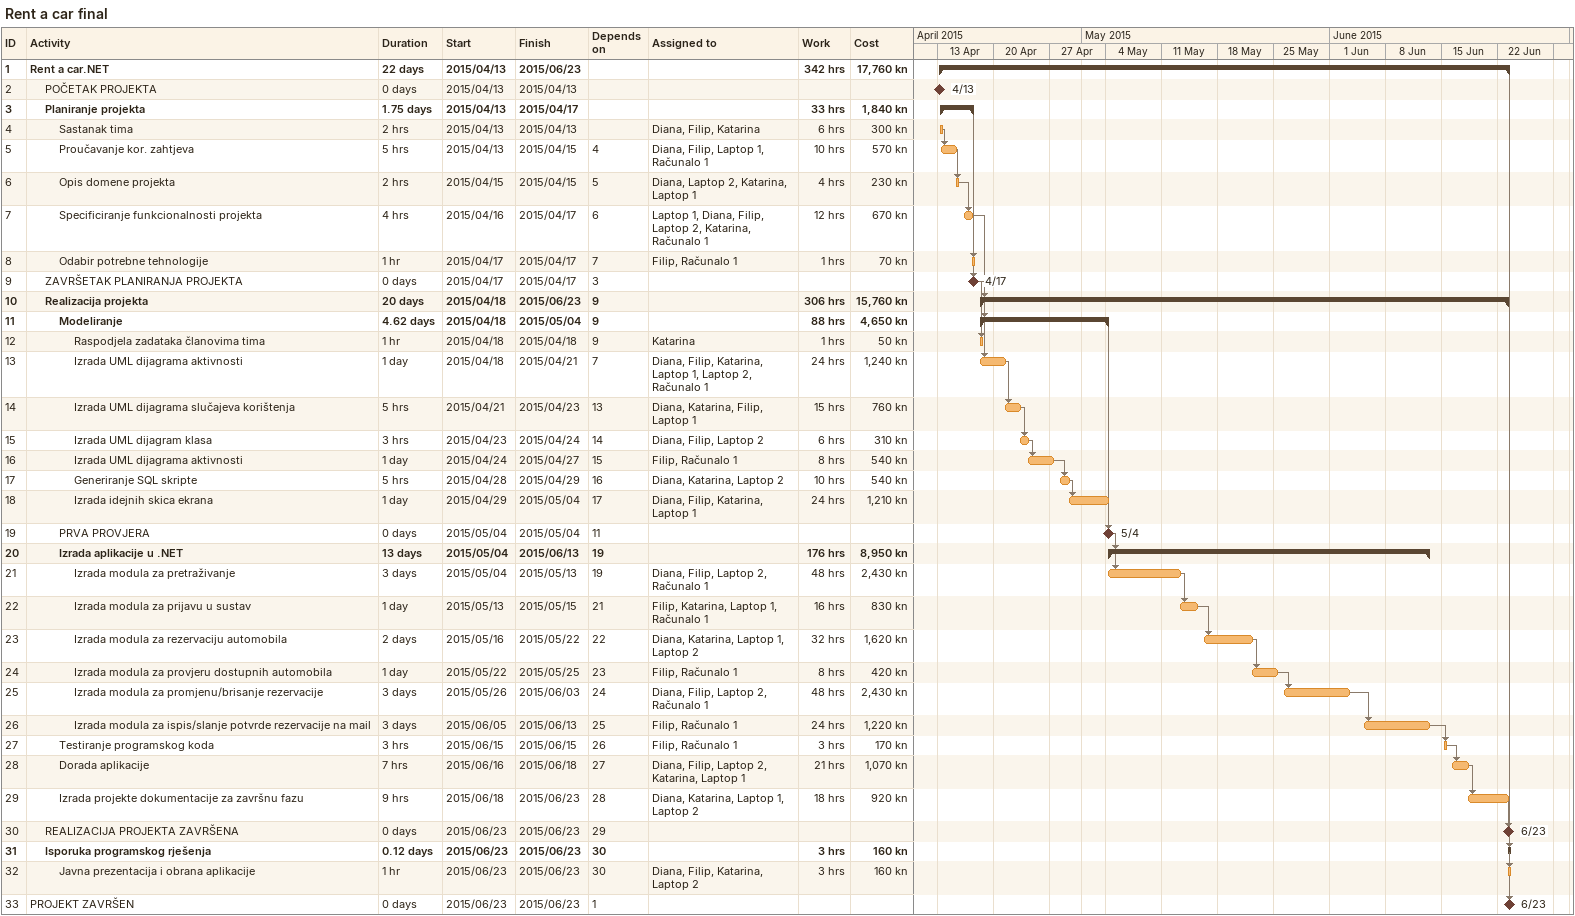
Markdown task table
Rent a car final

| ID | Level | Task | Duration | Start | Finish | Predecessors | Resources | Work (h) | Cost (kn) |
|---|---|---|---|---|---|---|---|---|---|
| 1 | 1 | **Rent a car.NET** | 22d | 2015-04-13 | 2015-06-23 |  |  | 342 | 17760 |
| 2 | 2 | POČETAK PROJEKTA | 0d | 2015-04-13 | 2015-04-13 |  |  |  |  |
| 3 | 2 | **Planiranje projekta** | 1.75d | 2015-04-13 | 2015-04-17 |  |  | 33 | 1840 |
| 4 | 3 | Sastanak tima | 2h | 2015-04-13 | 2015-04-13 |  | Diana, Filip, Katarina | 6 | 300 |
| 5 | 3 | Proučavanje kor. zahtjeva | 5h | 2015-04-13 | 2015-04-15 | 4 | Diana, Filip, Laptop 1, Računalo 1 | 10 | 570 |
| 6 | 3 | Opis domene projekta | 2h | 2015-04-15 | 2015-04-15 | 5 | Diana, Laptop 2, Katarina, Laptop 1 | 4 | 230 |
| 7 | 3 | Specificiranje funkcionalnosti projekta | 4h | 2015-04-16 | 2015-04-17 | 6 | Laptop 1, Diana, Filip, Laptop 2, Katarina, Računalo 1 | 12 | 670 |
| 8 | 3 | Odabir potrebne tehnologije | 1h | 2015-04-17 | 2015-04-17 | 7 | Filip, Računalo 1 | 1 | 70 |
| 9 | 2 | ZAVRŠETAK PLANIRANJA PROJEKTA | 0d | 2015-04-17 | 2015-04-17 | 3 |  |  |  |
| 10 | 2 | **Realizacija projekta** | 20d | 2015-04-18 | 2015-06-23 | 9 |  | 306 | 15760 |
| 11 | 3 | **Modeliranje** | 4.62d | 2015-04-18 | 2015-05-04 | 9 |  | 88 | 4650 |
| 12 | 4 | Raspodjela zadataka članovima tima | 1h | 2015-04-18 | 2015-04-18 | 9 | Katarina | 1 | 50 |
| 13 | 4 | Izrada UML dijagrama aktivnosti | 1d | 2015-04-18 | 2015-04-21 | 7 | Diana, Filip, Katarina, Laptop 1, Laptop 2, Računalo 1 | 24 | 1240 |
| 14 | 4 | Izrada UML dijagrama slučajeva korištenja | 5h | 2015-04-21 | 2015-04-23 | 13 | Diana, Katarina, Filip, Laptop 1 | 15 | 760 |
| 15 | 4 | Izrada UML dijagram klasa | 3h | 2015-04-23 | 2015-04-24 | 14 | Diana, Filip, Laptop 2 | 6 | 310 |
| 16 | 4 | Izrada UML dijagrama aktivnosti | 1d | 2015-04-24 | 2015-04-27 | 15 | Filip, Računalo 1 | 8 | 540 |
| 17 | 4 | Generiranje SQL skripte | 5h | 2015-04-28 | 2015-04-29 | 16 | Diana, Katarina, Laptop 2 | 10 | 540 |
| 18 | 4 | Izrada idejnih skica ekrana | 1d | 2015-04-29 | 2015-05-04 | 17 | Diana, Filip, Katarina, Laptop 1 | 24 | 1210 |
| 19 | 3 | PRVA PROVJERA | 0d | 2015-05-04 | 2015-05-04 | 11 |  |  |  |
| 20 | 3 | **Izrada aplikacije u .NET** | 13d | 2015-05-04 | 2015-06-13 | 19 |  | 176 | 8950 |
| 21 | 4 | Izrada modula za pretraživanje | 3d | 2015-05-04 | 2015-05-13 | 19 | Diana, Filip, Laptop 2, Računalo 1 | 48 | 2430 |
| 22 | 4 | Izrada modula za prijavu u sustav | 1d | 2015-05-13 | 2015-05-15 | 21 | Filip, Katarina, Laptop 1, Računalo 1 | 16 | 830 |
| 23 | 4 | Izrada modula za rezervaciju automobila | 2d | 2015-05-16 | 2015-05-22 | 22 | Diana, Katarina, Laptop 1, Laptop 2 | 32 | 1620 |
| 24 | 4 | Izrada modula za provjeru dostupnih automobila | 1d | 2015-05-22 | 2015-05-25 | 23 | Filip, Računalo 1 | 8 | 420 |
| 25 | 4 | Izrada modula za promjenu/brisanje rezervacije | 3d | 2015-05-26 | 2015-06-03 | 24 | Diana, Filip, Laptop 2, Računalo 1 | 48 | 2430 |
| 26 | 4 | Izrada modula za ispis/slanje potvrde rezervacije na mail | 3d | 2015-06-05 | 2015-06-13 | 25 | Filip, Računalo 1 | 24 | 1220 |
| 27 | 3 | Testiranje programskog koda | 3h | 2015-06-15 | 2015-06-15 | 26 | Filip, Računalo 1 | 3 | 170 |
| 28 | 3 | Dorada aplikacije | 7h | 2015-06-16 | 2015-06-18 | 27 | Diana, Filip, Laptop 2, Katarina, Laptop 1 | 21 | 1070 |
| 29 | 3 | Izrada projekte dokumentacije za završnu fazu | 9h | 2015-06-18 | 2015-06-23 | 28 | Diana, Katarina, Laptop 1, Laptop 2 | 18 | 920 |
| 30 | 2 | REALIZACIJA PROJEKTA ZAVRŠENA | 0d | 2015-06-23 | 2015-06-23 | 29 |  |  |  |
| 31 | 2 | **Isporuka programskog rješenja** | 0.12d | 2015-06-23 | 2015-06-23 | 30 |  | 3 | 160 |
| 32 | 3 | Javna prezentacija i obrana aplikacije | 1h | 2015-06-23 | 2015-06-23 | 30 | Diana, Filip, Katarina, Laptop 2 | 3 | 160 |
| 33 | 1 | PROJEKT ZAVRŠEN | 0d | 2015-06-23 | 2015-06-23 | 1 |  |  |  |
